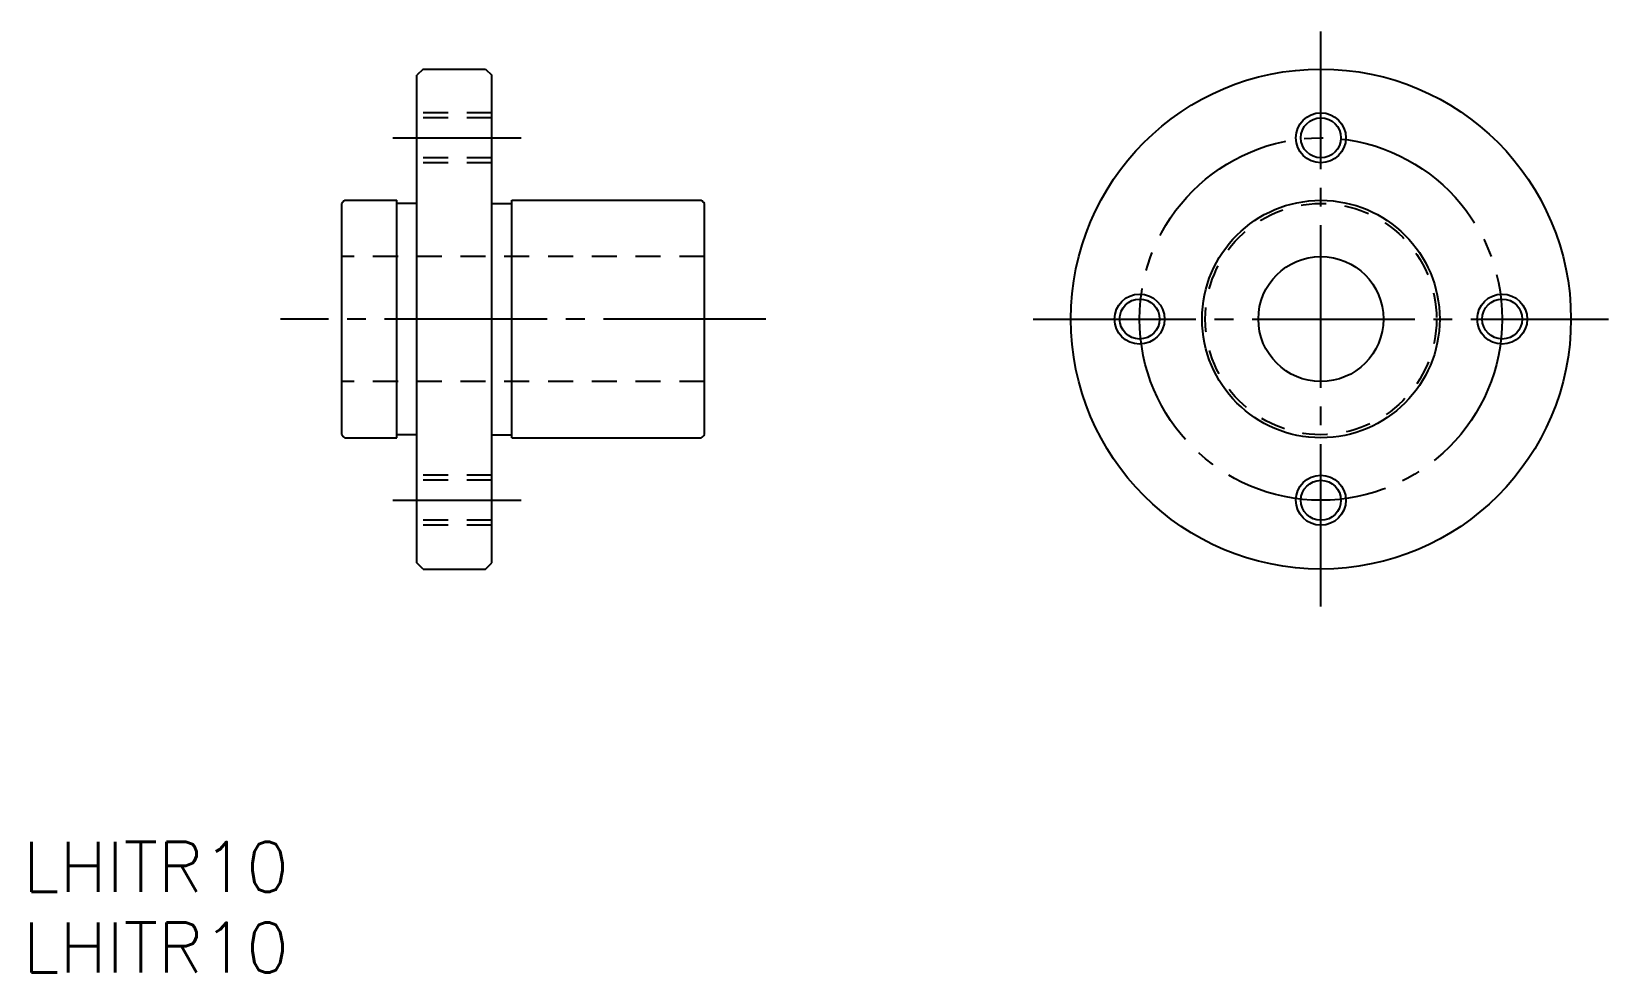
# Model space of a CAD drawing. Extents: x 520 to 646, y 264 to 339.
import ezdxf

# ---------------------------------------------------------------- set-up
doc = ezdxf.new("R2010")
doc.units = 0
doc.linetypes.add('CENTER', pattern=[17.5, 13, -1.5, 1.5, -1.5])
doc.linetypes.add('DASHED', pattern=[3.5, 2, -1.5])
doc.layers.get('0').update_dxf_attribs({"linetype": 'CONTINUOUS'})
doc.layers.add('CENTER', color=1, linetype='CENTER')
doc.styles.get("Standard").update_dxf_attribs({"font": 'txt.shx', "bigfont": '@extfont2.shx'})

msp = doc.modelspace()

# ---------------------------------------------------------------- linework, layer by layer
at = {"color": 7, "linetype": 'CONTINUOUS'}
for p, q in [((551.61, 336.13), (551.11, 335.63)), ((551.11, 296.63), (551.11, 335.63)), ((551.61, 336.13), (556.61, 336.13)), ((556.61, 336.13), (557.11, 335.63)), ((557.11, 296.63), (557.11, 335.63)), ((545.11, 306.89), (545.11, 325.38)), ((545.36, 325.63), (549.51, 325.63)), ((549.51, 306.63), (549.51, 325.63)), ((551.11, 325.38), (549.51, 325.38)), ((557.11, 325.38), (558.71, 325.38)), ((558.71, 306.63), (558.71, 325.63)), ((558.71, 325.63), (573.85, 325.63)), ((574.11, 306.89), (574.11, 325.38)), ((545.36, 306.63), (549.51, 306.63)), ((551.11, 306.88), (549.51, 306.88)), ((557.11, 306.88), (558.71, 306.88)), ((558.71, 306.63), (573.85, 306.63)), ((551.61, 296.13), (551.11, 296.63)), ((556.61, 296.13), (557.11, 296.63)), ((551.61, 296.13), (556.61, 296.13))]:
    msp.add_line(p, q, dxfattribs=at)
at = {"color": 3, "linetype": 'DASHED'}
for p, q in [((557.11, 332.63), (551.11, 332.63)), ((557.11, 332.23), (551.11, 332.23)), ((557.11, 329.03), (551.11, 329.03)), ((557.11, 328.63), (551.11, 328.63)), ((574.11, 321.13), (545.11, 321.13)), ((574.11, 311.13), (545.11, 311.13)), ((557.11, 303.63), (551.11, 303.63)), ((557.11, 303.23), (551.11, 303.23)), ((557.11, 300.03), (551.11, 300.03)), ((557.11, 299.63), (551.11, 299.63))]:
    msp.add_line(p, q, dxfattribs=at)
at = {"color": 7, "linetype": 'CONTINUOUS'}
for centre, radius in [((623.42, 316.13), 20), ((623.42, 330.63), 1.6), ((623.42, 316.13), 9.5), ((623.42, 316.13), 5), ((608.92, 316.13), 1.6), ((637.92, 316.13), 1.6), ((623.42, 301.63), 1.6)]:
    msp.add_circle(centre, radius, dxfattribs=at)
at = {"color": 3, "linetype": 'CONTINUOUS'}
for centre in [(623.42, 330.63), (608.92, 316.13), (637.92, 316.13), (623.42, 301.63)]:
    msp.add_circle(centre, 2, dxfattribs=at)
at = {"color": 3, "linetype": 'DASHED'}
msp.add_circle((623.42, 316.13), 9.25, dxfattribs=at)
at = {"color": 7, "linetype": 'CONTINUOUS'}
for centre, start, end in [((545.86, 324.88), 123.5573, 146.4427), ((573.36, 324.88), 33.5573, 56.4427), ((545.86, 307.38), 213.5573, 236.4427), ((573.36, 307.38), 303.5573, 326.4427)]:
    msp.add_arc(centre, 0.9, start, end, dxfattribs=at)
at = {"layer": 'CENTER', "color": 1, "linetype": 'CENTER'}
for p, q in [((623.42, 293.13), (623.42, 339.13)), ((549.19, 330.63), (559.45, 330.63)), ((579.04, 316.13), (540.21, 316.13)), ((600.42, 316.13), (646.42, 316.13)), ((549.19, 301.63), (559.45, 301.63))]:
    msp.add_line(p, q, dxfattribs=at)
msp.add_circle((623.42, 316.13), 14.5, dxfattribs=at)

# ---------------------------------------------------------------- texts
at = {"color": 7, "linetype": 'CONTINUOUS'}
for p in [(519.62, 270.3), (519.62, 263.85)]:
    msp.add_text('LHITR10', height=4, dxfattribs=at).set_placement(p)

doc.saveas('drawing.dxf')
